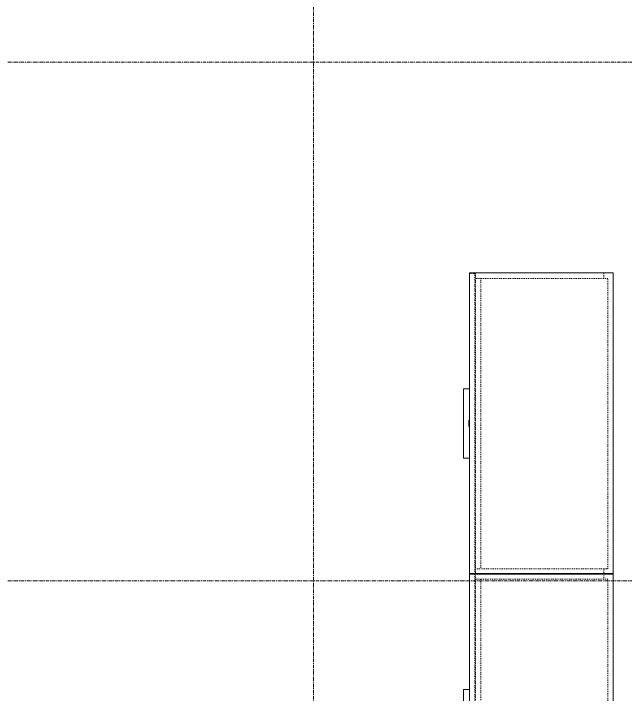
# Model space of a CAD drawing. Header units: inches. Extents: x 29752 to 31446, y 4278 to 5722.
# Drawn here: x 30802.5 to 30887.8, y 4751.9 to 4846.8 of the extents above; entities that cross this region are included whole.
import ezdxf

# ---------------------------------------------------------------- set-up
doc = ezdxf.new("R2010")
doc.units = ezdxf.units.IN
doc.header["$MEASUREMENT"] = 0
doc.linetypes.add('Dash', pattern=[0.25, 0.125, -0.125])
doc.linetypes.add('Grid Line 1_2_', pattern=[0.875, 0.5, -0.125, 0.125, -0.125])
for name, color, linetype, lineweight in [('I-FURN', 30, 'Continuous', 9), ('I-FURN-HDLN', 30, 'Dash', 9), ('S-GRID', 1, 'Continuous', 9)]:
    doc.layers.add(name, color=color, linetype=linetype, lineweight=lineweight)

# ---------------------------------------------------------------- blocks, each defined once
blk = doc.blocks.new('Storage-Teknion-PLDCS_Counter_Height_Drawer_Cabinet_Standard-R2015 - Standard-6352142-FIRST FLOOR POWER _ SIGNAL')
at = {"layer": 'I-FURN'}
for p, q in [((21, 10), (-21, 10)), ((-21, 10), (-21, -10)), ((21, -10), (21, 10)), ((-21, -10), (21, -10)), ((4.843, -10), (-4.842, -10)), ((-4.842, -10), (-4.842, -10.866)), ((0.399, -10), (-0.401, -10)), ((-0.401, -10), (-0.401, -10.1)), ((-0.401, -10), (-0.401, -10.1)), ((-0.401, -10.1), (0.399, -10.1)), ((-0.401, -10.1), (0.399, -10.1)), ((0.399, -10.1), (0.399, -10)), ((0.399, -10.1), (0.399, -10)), ((4.843, -10.866), (4.843, -10)), ((-4.842, -10.866), (4.843, -10.866))]:
    blk.add_line(p, q, dxfattribs=at)
at = {"layer": 'I-FURN-HDLN'}
for p, q in [((-21, 8.73), (-20.25, 8.73)), ((-20.25, 9.25), (-20.25, -9.195)), ((20.25, 9.25), (-20.25, 9.25)), ((20.25, -9.195), (20.25, 9.25)), ((20.25, 8.73), (21, 8.73)), ((-20.25, -8.445), (20.25, -8.445)), ((-21, -9.195), (21, -9.195)), ((-20.937, -9.25), (20.938, -9.25)), ((-20.937, -10), (-20.937, -9.25)), ((20.938, -9.25), (20.938, -10))]:
    blk.add_line(p, q, dxfattribs=at)

msp = doc.modelspace()

# ---------------------------------------------------------------- linework, layer by layer
at = {"layer": 'S-GRID', "linetype": 'Grid Line 1_2_'}
for p, q in [((30844.362, 4277.766), (30844.362, 5698.128)), ((31446.272, 4840.077), (29775.662, 4840.077)), ((31446.272, 4767.703), (29775.662, 4767.703))]:
    msp.add_line(p, q, dxfattribs=at)

# ---------------------------------------------------------------- block references
at = {"layer": 'I-FURN', "rotation": 269.9999999999997}
for p in [(30876.097, 4789.655), (30876.097, 4747.718)]:
    msp.add_blockref('Storage-Teknion-PLDCS_Counter_Height_Drawer_Cabinet_Standard-R2015 - Standard-6352142-FIRST FLOOR POWER _ SIGNAL', p, dxfattribs=at)

doc.saveas('drawing.dxf')
